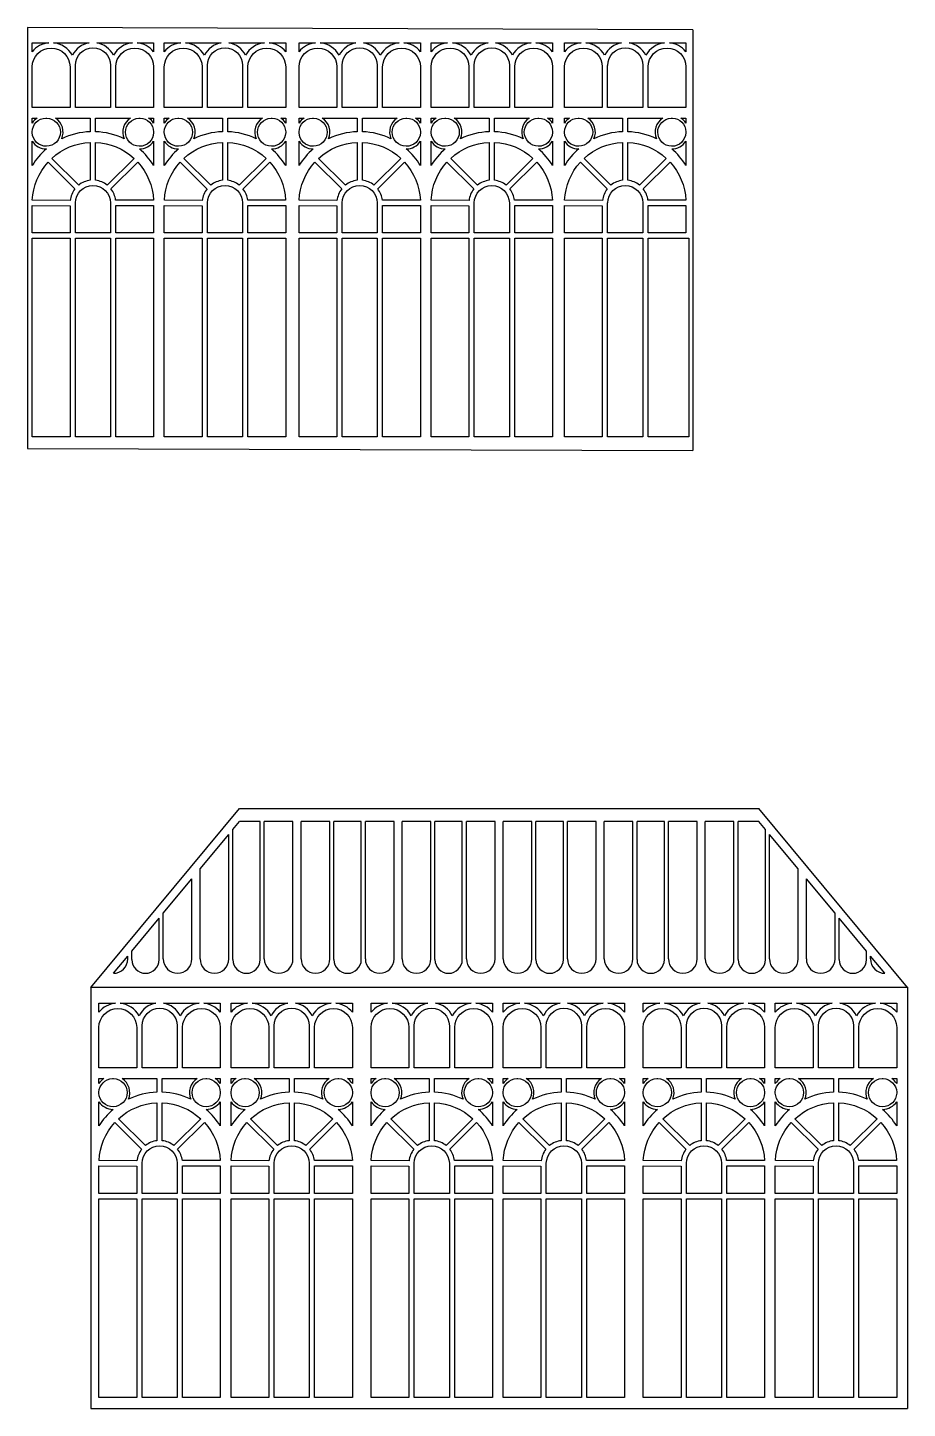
# Model space of a CAD drawing. Header units: centimetres. Extents: x 0 to 497, y 0 to 278.
# Drawn here: x 463.6 to 496.6, y 226.7 to 278.4 of the extents above; entities that cross this region are included whole.
import ezdxf

# ---------------------------------------------------------------- set-up
doc = ezdxf.new("R2010")
doc.units = ezdxf.units.CM
doc.header["$MEASUREMENT"] = 0
doc.layers.add('greenhouse v6_-04-t2', color=7, linetype='Continuous')

msp = doc.modelspace()

# ---------------------------------------------------------------- linework, layer by layer
at = {"layer": 'greenhouse v6_-04-t2'}
for p, q in [((463.597, 278.437), (463.597, 262.664)), ((488.524, 278.36), (463.597, 278.437)), ((488.524, 278.36), (488.524, 262.587)), ((463.77, 277.532), (463.77, 277.867)), ((463.77, 277.867), (464.39, 277.867)), ((464.566, 277.867), (465.903, 277.867)), ((466.187, 277.867), (467.523, 277.867)), ((467.699, 277.867), (468.32, 277.867)), ((468.32, 277.867), (468.32, 277.532)), ((468.72, 277.867), (469.34, 277.867)), ((468.72, 277.532), (468.72, 277.867)), ((469.516, 277.867), (470.853, 277.867)), ((471.137, 277.867), (472.473, 277.867)), ((472.649, 277.867), (473.27, 277.867)), ((473.27, 277.867), (473.27, 277.532)), ((473.77, 277.532), (473.77, 277.867)), ((473.77, 277.867), (474.39, 277.867)), ((474.566, 277.867), (475.903, 277.867)), ((476.187, 277.867), (477.523, 277.867)), ((477.699, 277.867), (478.32, 277.867)), ((478.32, 277.867), (478.32, 277.532)), ((478.72, 277.867), (479.34, 277.867)), ((478.72, 277.532), (478.72, 277.867)), ((479.516, 277.867), (480.853, 277.867)), ((481.137, 277.867), (482.473, 277.867)), ((482.649, 277.867), (483.27, 277.867)), ((483.27, 277.867), (483.27, 277.532)), ((483.72, 277.867), (484.34, 277.867)), ((483.72, 277.532), (483.72, 277.867)), ((484.516, 277.867), (485.853, 277.867)), ((486.137, 277.867), (487.473, 277.867)), ((487.649, 277.867), (488.27, 277.867)), ((488.27, 277.867), (488.27, 277.532)), ((463.77, 275.447), (463.77, 276.963)), ((465.186, 276.963), (465.186, 275.447)), ((465.386, 275.447), (465.386, 277.021)), ((466.703, 277.021), (466.703, 275.447)), ((466.903, 275.447), (466.903, 276.963)), ((468.32, 276.963), (468.32, 275.447)), ((468.72, 275.447), (468.72, 276.963)), ((470.136, 276.963), (470.136, 275.447)), ((470.336, 275.447), (470.336, 277.021)), ((471.653, 277.021), (471.653, 275.447)), ((471.853, 275.447), (471.853, 276.963)), ((473.27, 276.963), (473.27, 275.447)), ((473.77, 275.447), (473.77, 276.963)), ((475.186, 276.963), (475.186, 275.447)), ((475.386, 275.447), (475.386, 277.021)), ((476.703, 277.021), (476.703, 275.447)), ((476.903, 275.447), (476.903, 276.963)), ((478.32, 276.963), (478.32, 275.447)), ((478.72, 275.447), (478.72, 276.963)), ((480.136, 276.963), (480.136, 275.447)), ((480.336, 275.447), (480.336, 277.021)), ((481.653, 277.021), (481.653, 275.447)), ((481.853, 275.447), (481.853, 276.963)), ((483.27, 276.963), (483.27, 275.447)), ((483.72, 275.447), (483.72, 276.963)), ((485.136, 276.963), (485.136, 275.447)), ((485.336, 275.447), (485.336, 277.021)), ((486.653, 277.021), (486.653, 275.447)), ((486.853, 275.447), (486.853, 276.963)), ((488.27, 276.963), (488.27, 275.447)), ((465.186, 275.447), (463.77, 275.447)), ((466.703, 275.447), (465.386, 275.447)), ((468.32, 275.447), (466.903, 275.447)), ((470.136, 275.447), (468.72, 275.447)), ((471.653, 275.447), (470.336, 275.447)), ((473.27, 275.447), (471.853, 275.447)), ((475.186, 275.447), (473.77, 275.447)), ((476.703, 275.447), (475.386, 275.447)), ((478.32, 275.447), (476.903, 275.447)), ((480.136, 275.447), (478.72, 275.447)), ((481.653, 275.447), (480.336, 275.447)), ((483.27, 275.447), (481.853, 275.447)), ((485.136, 275.447), (483.72, 275.447)), ((486.653, 275.447), (485.336, 275.447)), ((488.27, 275.447), (486.853, 275.447)), ((463.77, 274.859), (463.77, 275.047)), ((463.77, 275.047), (463.957, 275.047)), ((464.278, 275.047), (464.318, 275.047)), ((464.639, 275.047), (465.945, 275.047)), ((465.945, 275.047), (465.945, 274.536)), ((466.145, 274.536), (466.145, 275.047)), ((466.145, 275.047), (467.451, 275.047)), ((467.772, 275.047), (467.811, 275.047)), ((468.132, 275.047), (468.32, 275.047)), ((468.32, 275.047), (468.32, 274.859)), ((468.72, 274.859), (468.72, 275.047)), ((468.72, 275.047), (468.907, 275.047)), ((469.228, 275.047), (469.268, 275.047)), ((469.589, 275.047), (470.895, 275.047)), ((470.895, 275.047), (470.895, 274.536)), ((471.095, 274.536), (471.095, 275.047)), ((471.095, 275.047), (472.401, 275.047)), ((472.722, 275.047), (472.761, 275.047)), ((473.082, 275.047), (473.27, 275.047)), ((473.27, 275.047), (473.27, 274.859)), ((473.77, 274.859), (473.77, 275.047)), ((473.77, 275.047), (473.957, 275.047)), ((474.278, 275.047), (474.318, 275.047)), ((474.639, 275.047), (475.945, 275.047)), ((475.945, 275.047), (475.945, 274.536)), ((476.145, 274.536), (476.145, 275.047)), ((476.145, 275.047), (477.451, 275.047)), ((477.772, 275.047), (477.811, 275.047)), ((478.132, 275.047), (478.32, 275.047)), ((478.32, 275.047), (478.32, 274.859)), ((478.72, 275.047), (478.907, 275.047)), ((478.72, 274.859), (478.72, 275.047)), ((479.228, 275.047), (479.268, 275.047)), ((479.589, 275.047), (480.895, 275.047)), ((480.895, 275.047), (480.895, 274.536)), ((481.095, 274.536), (481.095, 275.047)), ((481.095, 275.047), (482.401, 275.047)), ((482.722, 275.047), (482.761, 275.047)), ((483.082, 275.047), (483.27, 275.047)), ((483.27, 275.047), (483.27, 274.859)), ((483.72, 275.047), (483.907, 275.047)), ((483.72, 274.859), (483.72, 275.047)), ((484.228, 275.047), (484.268, 275.047)), ((484.589, 275.047), (485.895, 275.047)), ((485.895, 275.047), (485.895, 274.536)), ((486.095, 274.536), (486.095, 275.047)), ((486.095, 275.047), (487.401, 275.047)), ((487.722, 275.047), (487.761, 275.047)), ((488.082, 275.047), (488.27, 275.047)), ((488.27, 275.047), (488.27, 274.859)), ((463.77, 274.503), (463.77, 274.534)), ((468.32, 274.534), (468.32, 274.503)), ((468.72, 274.503), (468.72, 274.534)), ((473.27, 274.534), (473.27, 274.503)), ((473.77, 274.503), (473.77, 274.534)), ((478.32, 274.534), (478.32, 274.503)), ((478.72, 274.503), (478.72, 274.534)), ((483.27, 274.534), (483.27, 274.503)), ((483.72, 274.503), (483.72, 274.534)), ((488.27, 274.534), (488.27, 274.503)), ((463.77, 273.27), (463.77, 274.178)), ((465.945, 274.135), (465.945, 272.715)), ((466.145, 272.715), (466.145, 274.135)), ((468.32, 274.178), (468.32, 273.27)), ((468.72, 273.27), (468.72, 274.178)), ((470.895, 274.135), (470.895, 272.715)), ((471.095, 272.715), (471.095, 274.135)), ((473.27, 274.178), (473.27, 273.27)), ((473.77, 273.27), (473.77, 274.178)), ((475.945, 274.135), (475.945, 272.715)), ((476.145, 272.715), (476.145, 274.135)), ((478.32, 274.178), (478.32, 273.27)), ((478.72, 273.27), (478.72, 274.178)), ((480.895, 274.135), (480.895, 272.715)), ((481.095, 272.715), (481.095, 274.135)), ((483.27, 274.178), (483.27, 273.27)), ((483.72, 273.27), (483.72, 274.178)), ((485.895, 274.135), (485.895, 272.715)), ((486.095, 272.715), (486.095, 274.135)), ((488.27, 274.178), (488.27, 273.27)), ((464.363, 273.395), (465.37, 272.393)), ((465.511, 272.535), (464.504, 273.537)), ((467.585, 273.537), (466.578, 272.535)), ((466.72, 272.393), (467.726, 273.395)), ((469.313, 273.395), (470.32, 272.393)), ((470.461, 272.535), (469.454, 273.537)), ((472.535, 273.537), (471.528, 272.535)), ((471.67, 272.393), (472.676, 273.395)), ((474.363, 273.395), (475.37, 272.393)), ((475.511, 272.535), (474.504, 273.537)), ((477.585, 273.537), (476.578, 272.535)), ((476.72, 272.393), (477.726, 273.395)), ((479.313, 273.395), (480.32, 272.393)), ((480.461, 272.535), (479.454, 273.537)), ((482.535, 273.537), (481.528, 272.535)), ((481.67, 272.393), (482.676, 273.395)), ((484.313, 273.395), (485.32, 272.393)), ((485.461, 272.535), (484.454, 273.537)), ((487.535, 273.537), (486.528, 272.535)), ((486.67, 272.393), (487.676, 273.395)), ((463.77, 270.742), (463.77, 271.773)), ((463.77, 271.773), (465.186, 271.758)), ((465.192, 271.958), (463.772, 271.973)), ((465.186, 271.758), (465.186, 270.742)), ((465.386, 270.742), (465.386, 271.868)), ((466.703, 271.868), (466.703, 270.742)), ((468.317, 271.973), (466.896, 271.969)), ((466.903, 271.769), (468.32, 271.773)), ((466.903, 270.742), (466.903, 271.769)), ((468.32, 271.773), (468.32, 270.742)), ((468.72, 271.773), (470.136, 271.758)), ((468.72, 270.742), (468.72, 271.773)), ((470.142, 271.958), (468.722, 271.973)), ((470.136, 271.758), (470.136, 270.742)), ((470.336, 270.742), (470.336, 271.868)), ((471.653, 271.868), (471.653, 270.742)), ((473.267, 271.973), (471.846, 271.969)), ((471.853, 271.769), (473.27, 271.773)), ((471.853, 270.742), (471.853, 271.769)), ((473.27, 271.773), (473.27, 270.742)), ((473.77, 270.742), (473.77, 271.773)), ((473.77, 271.773), (475.186, 271.758)), ((475.192, 271.958), (473.772, 271.973)), ((475.186, 271.758), (475.186, 270.742)), ((475.386, 270.742), (475.386, 271.868)), ((476.703, 271.868), (476.703, 270.742)), ((478.317, 271.973), (476.896, 271.969)), ((476.903, 271.769), (478.32, 271.773)), ((476.903, 270.742), (476.903, 271.769)), ((478.32, 271.773), (478.32, 270.742)), ((478.72, 270.742), (478.72, 271.773)), ((478.72, 271.773), (480.136, 271.758)), ((480.142, 271.958), (478.722, 271.973)), ((480.136, 271.758), (480.136, 270.742)), ((480.336, 270.742), (480.336, 271.868)), ((481.653, 271.868), (481.653, 270.742)), ((483.267, 271.973), (481.846, 271.969)), ((481.853, 271.769), (483.27, 271.773)), ((481.853, 270.742), (481.853, 271.769)), ((483.27, 271.773), (483.27, 270.742)), ((483.72, 270.742), (483.72, 271.773)), ((483.72, 271.773), (485.136, 271.758)), ((485.142, 271.958), (483.722, 271.973)), ((485.136, 271.758), (485.136, 270.742)), ((485.336, 270.742), (485.336, 271.868)), ((486.653, 271.868), (486.653, 270.742)), ((488.267, 271.973), (486.846, 271.969)), ((486.853, 271.769), (488.27, 271.773)), ((486.853, 270.742), (486.853, 271.769)), ((488.27, 271.773), (488.27, 270.742)), ((465.186, 270.742), (463.77, 270.742)), ((466.703, 270.742), (465.386, 270.742)), ((468.32, 270.742), (466.903, 270.742)), ((470.136, 270.742), (468.72, 270.742)), ((471.653, 270.742), (470.336, 270.742)), ((473.27, 270.742), (471.853, 270.742)), ((475.186, 270.742), (473.77, 270.742)), ((476.703, 270.742), (475.386, 270.742)), ((478.32, 270.742), (476.903, 270.742)), ((480.136, 270.742), (478.72, 270.742)), ((481.653, 270.742), (480.336, 270.742)), ((483.27, 270.742), (481.853, 270.742)), ((485.136, 270.742), (483.72, 270.742)), ((486.653, 270.742), (485.336, 270.742)), ((488.27, 270.742), (486.853, 270.742)), ((463.77, 270.542), (465.186, 270.542)), ((463.77, 263.094), (463.77, 270.542)), ((465.186, 270.542), (465.186, 263.094)), ((465.386, 270.542), (466.703, 270.542)), ((465.386, 263.094), (465.386, 270.542)), ((466.703, 270.542), (466.703, 263.094)), ((466.903, 263.094), (466.903, 270.542)), ((466.903, 270.542), (468.32, 270.542)), ((468.32, 270.542), (468.32, 263.094)), ((468.72, 263.094), (468.72, 270.542)), ((468.72, 270.542), (470.136, 270.542)), ((470.136, 270.542), (470.136, 263.094)), ((470.336, 270.542), (471.653, 270.542)), ((470.336, 263.094), (470.336, 270.542)), ((471.653, 270.542), (471.653, 263.094)), ((471.853, 263.094), (471.853, 270.542)), ((471.853, 270.542), (473.27, 270.542)), ((473.27, 270.542), (473.27, 263.094)), ((473.77, 263.094), (473.77, 270.542)), ((473.77, 270.542), (475.186, 270.542)), ((475.186, 270.542), (475.186, 263.094)), ((475.386, 270.542), (476.703, 270.542)), ((475.386, 263.094), (475.386, 270.542)), ((476.703, 270.542), (476.703, 263.094)), ((476.903, 263.094), (476.903, 270.542)), ((476.903, 270.542), (478.32, 270.542)), ((478.32, 270.542), (478.32, 263.094)), ((478.72, 263.094), (478.72, 270.542)), ((478.72, 270.542), (480.136, 270.542)), ((480.136, 270.542), (480.136, 263.094)), ((480.336, 270.542), (481.653, 270.542)), ((480.336, 263.094), (480.336, 270.542)), ((481.653, 270.542), (481.653, 263.094)), ((481.853, 270.542), (483.27, 270.542)), ((481.853, 263.094), (481.853, 270.542)), ((483.27, 270.542), (483.27, 263.094)), ((483.72, 270.542), (485.136, 270.542)), ((483.72, 263.094), (483.72, 270.542)), ((485.136, 270.542), (485.136, 263.094)), ((485.336, 270.542), (486.653, 270.542)), ((485.336, 263.094), (485.336, 270.542)), ((486.653, 270.542), (486.653, 263.094)), ((486.853, 270.542), (488.377, 270.542)), ((486.853, 263.094), (486.853, 270.542)), ((488.377, 270.542), (488.377, 263.094)), ((465.186, 263.094), (463.77, 263.094)), ((466.703, 263.094), (465.386, 263.094)), ((468.32, 263.094), (466.903, 263.094)), ((470.136, 263.094), (468.72, 263.094)), ((471.653, 263.094), (470.336, 263.094)), ((473.27, 263.094), (471.853, 263.094)), ((475.186, 263.094), (473.77, 263.094)), ((476.703, 263.094), (475.386, 263.094)), ((478.32, 263.094), (476.903, 263.094)), ((480.136, 263.094), (478.72, 263.094)), ((481.653, 263.094), (480.336, 263.094)), ((483.27, 263.094), (481.853, 263.094)), ((485.136, 263.094), (483.72, 263.094)), ((486.653, 263.094), (485.336, 263.094)), ((488.377, 263.094), (486.853, 263.094)), ((463.597, 262.664), (488.524, 262.587)), ((465.97, 242.455), (471.541, 249.164)), ((471.541, 249.164), (490.998, 249.164)), ((496.57, 242.455), (490.998, 249.164)), ((471.29, 248.382), (471.537, 248.68)), ((472.316, 248.68), (471.537, 248.68)), ((472.316, 243.503), (472.316, 248.68)), ((472.469, 243.528), (472.469, 248.68)), ((473.543, 248.68), (472.469, 248.68)), ((473.543, 243.528), (473.543, 248.68)), ((474.924, 248.68), (473.849, 248.68)), ((473.849, 243.528), (473.849, 248.68)), ((474.924, 243.528), (474.924, 248.68)), ((476.102, 248.68), (475.077, 248.68)), ((475.077, 243.503), (475.077, 248.68)), ((476.102, 243.503), (476.102, 248.68)), ((476.255, 243.528), (476.255, 248.68)), ((477.33, 248.68), (476.255, 248.68)), ((477.33, 243.528), (477.33, 248.68)), ((477.636, 243.528), (477.636, 248.68)), ((478.711, 248.68), (477.636, 248.68)), ((478.711, 243.528), (478.711, 248.68)), ((478.864, 243.503), (478.864, 248.68)), ((479.889, 248.68), (478.864, 248.68)), ((479.889, 243.503), (479.889, 248.68)), ((480.042, 243.528), (480.042, 248.68)), ((481.117, 248.68), (480.042, 248.68)), ((481.117, 243.528), (481.117, 248.68)), ((481.423, 243.528), (481.423, 248.68)), ((482.497, 248.68), (481.423, 248.68)), ((482.497, 243.528), (482.497, 248.68)), ((483.676, 248.68), (482.65, 248.68)), ((482.65, 243.503), (482.65, 248.68)), ((483.676, 243.503), (483.676, 248.68)), ((484.903, 248.68), (483.829, 248.68)), ((483.829, 243.528), (483.829, 248.68)), ((484.903, 243.528), (484.903, 248.68)), ((486.284, 248.68), (485.209, 248.68)), ((485.209, 243.528), (485.209, 248.68)), ((486.284, 243.528), (486.284, 248.68)), ((486.437, 243.503), (486.437, 248.68)), ((487.463, 248.68), (486.437, 248.68)), ((487.463, 243.503), (487.463, 248.68)), ((488.69, 248.68), (487.616, 248.68)), ((487.616, 243.528), (487.616, 248.68)), ((488.69, 243.528), (488.69, 248.68)), ((488.996, 243.528), (488.996, 248.68)), ((490.071, 248.68), (488.996, 248.68)), ((490.071, 243.528), (490.071, 248.68)), ((490.224, 243.503), (490.224, 248.68)), ((491.002, 248.68), (490.224, 248.68)), ((491.249, 248.382), (491.002, 248.68)), ((470.063, 246.904), (471.137, 248.198)), ((471.137, 243.528), (471.137, 248.198)), ((471.29, 243.503), (471.29, 248.382)), ((491.249, 243.503), (491.249, 248.382)), ((491.402, 243.528), (491.402, 248.198)), ((492.477, 246.904), (491.402, 248.198)), ((470.063, 243.528), (470.063, 246.904)), ((492.477, 243.528), (492.477, 246.904)), ((468.682, 245.241), (469.757, 246.536)), ((469.757, 243.528), (469.757, 246.536)), ((492.783, 243.528), (492.783, 246.536)), ((493.858, 245.241), (492.783, 246.536)), ((467.503, 243.823), (468.529, 245.057)), ((468.529, 243.503), (468.529, 245.057)), ((468.682, 243.528), (468.682, 245.241)), ((493.858, 243.528), (493.858, 245.241)), ((495.036, 243.823), (494.011, 245.057)), ((494.011, 243.503), (494.011, 245.057)), ((467.503, 243.503), (467.503, 243.823)), ((495.036, 243.503), (495.036, 243.823)), ((466.812, 242.99), (467.35, 243.638)), ((467.35, 243.528), (467.35, 243.638)), ((495.189, 243.528), (495.189, 243.638)), ((495.727, 242.99), (495.189, 243.638)), ((476.17, 242.455), (465.97, 242.455)), ((465.97, 242.455), (465.97, 226.682)), ((486.37, 242.455), (476.17, 242.455)), ((496.57, 242.455), (486.37, 242.455)), ((496.57, 242.455), (496.57, 226.682)), ((466.27, 241.867), (466.89, 241.867)), ((466.27, 241.532), (466.27, 241.867)), ((467.066, 241.867), (468.403, 241.867)), ((468.687, 241.867), (470.023, 241.867)), ((470.199, 241.867), (470.82, 241.867)), ((470.82, 241.867), (470.82, 241.532)), ((471.22, 241.867), (471.84, 241.867)), ((471.22, 241.532), (471.22, 241.867)), ((472.016, 241.867), (473.353, 241.867)), ((473.637, 241.867), (474.973, 241.867)), ((475.149, 241.867), (475.77, 241.867)), ((475.77, 241.867), (475.77, 241.532)), ((476.47, 241.532), (476.47, 241.867)), ((476.47, 241.867), (477.09, 241.867)), ((477.266, 241.867), (478.603, 241.867)), ((478.887, 241.867), (480.223, 241.867)), ((480.399, 241.867), (481.02, 241.867)), ((481.02, 241.867), (481.02, 241.532)), ((481.42, 241.867), (482.04, 241.867)), ((481.42, 241.532), (481.42, 241.867)), ((482.216, 241.867), (483.553, 241.867)), ((483.837, 241.867), (485.173, 241.867)), ((485.349, 241.867), (485.97, 241.867)), ((485.97, 241.867), (485.97, 241.532)), ((486.67, 241.867), (487.29, 241.867)), ((486.67, 241.532), (486.67, 241.867)), ((487.466, 241.867), (488.803, 241.867)), ((489.087, 241.867), (490.423, 241.867)), ((490.599, 241.867), (491.22, 241.867)), ((491.22, 241.867), (491.22, 241.532)), ((491.62, 241.532), (491.62, 241.867)), ((491.62, 241.867), (492.24, 241.867)), ((492.416, 241.867), (493.753, 241.867)), ((494.037, 241.867), (495.373, 241.867)), ((495.549, 241.867), (496.17, 241.867)), ((496.17, 241.867), (496.17, 241.532)), ((466.27, 239.447), (466.27, 240.963)), ((467.686, 240.963), (467.686, 239.447)), ((467.886, 239.447), (467.886, 241.021)), ((469.203, 241.021), (469.203, 239.447)), ((469.403, 239.447), (469.403, 240.963)), ((470.82, 240.963), (470.82, 239.447)), ((471.22, 239.447), (471.22, 240.963)), ((472.636, 240.963), (472.636, 239.447)), ((472.836, 239.447), (472.836, 241.021)), ((474.153, 241.021), (474.153, 239.447)), ((474.353, 239.447), (474.353, 240.963)), ((475.77, 240.963), (475.77, 239.447)), ((476.47, 239.447), (476.47, 240.963)), ((477.886, 240.963), (477.886, 239.447)), ((478.086, 239.447), (478.086, 241.021)), ((479.403, 241.021), (479.403, 239.447)), ((479.603, 239.447), (479.603, 240.963)), ((481.02, 240.963), (481.02, 239.447)), ((481.42, 239.447), (481.42, 240.963)), ((482.836, 240.963), (482.836, 239.447)), ((483.036, 239.447), (483.036, 241.021)), ((484.353, 241.021), (484.353, 239.447)), ((484.553, 239.447), (484.553, 240.963)), ((485.97, 240.963), (485.97, 239.447)), ((486.67, 239.447), (486.67, 240.963)), ((488.086, 240.963), (488.086, 239.447)), ((488.286, 239.447), (488.286, 241.021)), ((489.603, 241.021), (489.603, 239.447)), ((489.803, 239.447), (489.803, 240.963)), ((491.22, 240.963), (491.22, 239.447)), ((491.62, 239.447), (491.62, 240.963)), ((493.036, 240.963), (493.036, 239.447)), ((493.236, 239.447), (493.236, 241.021)), ((494.553, 241.021), (494.553, 239.447)), ((494.753, 239.447), (494.753, 240.963)), ((496.17, 240.963), (496.17, 239.447)), ((467.686, 239.447), (466.27, 239.447)), ((469.203, 239.447), (467.886, 239.447)), ((470.82, 239.447), (469.403, 239.447)), ((472.636, 239.447), (471.22, 239.447)), ((474.153, 239.447), (472.836, 239.447)), ((475.77, 239.447), (474.353, 239.447)), ((477.886, 239.447), (476.47, 239.447)), ((479.403, 239.447), (478.086, 239.447)), ((481.02, 239.447), (479.603, 239.447)), ((482.836, 239.447), (481.42, 239.447)), ((484.353, 239.447), (483.036, 239.447)), ((485.97, 239.447), (484.553, 239.447)), ((488.086, 239.447), (486.67, 239.447)), ((489.603, 239.447), (488.286, 239.447)), ((491.22, 239.447), (489.803, 239.447)), ((493.036, 239.447), (491.62, 239.447)), ((494.553, 239.447), (493.236, 239.447)), ((496.17, 239.447), (494.753, 239.447)), ((466.27, 238.859), (466.27, 239.047)), ((466.27, 239.047), (466.457, 239.047)), ((466.778, 239.047), (466.818, 239.047)), ((467.139, 239.047), (468.445, 239.047)), ((468.445, 239.047), (468.445, 238.536)), ((468.645, 238.536), (468.645, 239.047)), ((468.645, 239.047), (469.951, 239.047)), ((470.272, 239.047), (470.311, 239.047)), ((470.632, 239.047), (470.82, 239.047)), ((470.82, 239.047), (470.82, 238.859)), ((471.22, 238.859), (471.22, 239.047)), ((471.22, 239.047), (471.407, 239.047)), ((471.728, 239.047), (471.768, 239.047)), ((472.089, 239.047), (473.395, 239.047)), ((473.395, 239.047), (473.395, 238.536)), ((473.595, 238.536), (473.595, 239.047)), ((473.595, 239.047), (474.901, 239.047)), ((475.222, 239.047), (475.261, 239.047)), ((475.582, 239.047), (475.77, 239.047)), ((475.77, 239.047), (475.77, 238.859)), ((476.47, 238.859), (476.47, 239.047)), ((476.47, 239.047), (476.657, 239.047)), ((476.978, 239.047), (477.018, 239.047)), ((477.339, 239.047), (478.645, 239.047)), ((478.645, 239.047), (478.645, 238.536)), ((478.845, 239.047), (480.151, 239.047)), ((478.845, 238.536), (478.845, 239.047)), ((480.472, 239.047), (480.511, 239.047)), ((480.832, 239.047), (481.02, 239.047)), ((481.02, 239.047), (481.02, 238.859)), ((481.42, 238.859), (481.42, 239.047)), ((481.42, 239.047), (481.607, 239.047)), ((481.928, 239.047), (481.968, 239.047)), ((482.289, 239.047), (483.595, 239.047)), ((483.595, 239.047), (483.595, 238.536)), ((483.795, 239.047), (485.101, 239.047)), ((483.795, 238.536), (483.795, 239.047)), ((485.422, 239.047), (485.461, 239.047)), ((485.782, 239.047), (485.97, 239.047)), ((485.97, 239.047), (485.97, 238.859)), ((486.67, 238.859), (486.67, 239.047)), ((486.67, 239.047), (486.857, 239.047)), ((487.178, 239.047), (487.218, 239.047)), ((487.539, 239.047), (488.845, 239.047)), ((488.845, 239.047), (488.845, 238.536)), ((489.045, 239.047), (490.351, 239.047)), ((489.045, 238.536), (489.045, 239.047)), ((490.672, 239.047), (490.711, 239.047)), ((491.032, 239.047), (491.22, 239.047)), ((491.22, 239.047), (491.22, 238.859)), ((491.62, 239.047), (491.807, 239.047)), ((491.62, 238.859), (491.62, 239.047)), ((492.128, 239.047), (492.168, 239.047)), ((492.489, 239.047), (493.795, 239.047)), ((493.795, 239.047), (493.795, 238.536)), ((493.995, 239.047), (495.301, 239.047)), ((493.995, 238.536), (493.995, 239.047)), ((495.622, 239.047), (495.661, 239.047)), ((495.982, 239.047), (496.17, 239.047)), ((496.17, 239.047), (496.17, 238.859)), ((466.27, 238.503), (466.27, 238.534)), ((466.27, 237.27), (466.27, 238.178)), ((468.445, 238.135), (468.445, 236.715)), ((468.645, 236.715), (468.645, 238.135)), ((470.82, 238.534), (470.82, 238.503)), ((470.82, 238.178), (470.82, 237.27)), ((471.22, 238.503), (471.22, 238.534)), ((471.22, 237.27), (471.22, 238.178)), ((473.395, 238.135), (473.395, 236.715)), ((473.595, 236.715), (473.595, 238.135)), ((475.77, 238.534), (475.77, 238.503)), ((475.77, 238.178), (475.77, 237.27)), ((476.47, 238.503), (476.47, 238.534)), ((476.47, 237.27), (476.47, 238.178)), ((478.645, 238.135), (478.645, 236.715)), ((478.845, 236.715), (478.845, 238.135)), ((481.02, 238.534), (481.02, 238.503)), ((481.02, 238.178), (481.02, 237.27)), ((481.42, 238.503), (481.42, 238.534)), ((481.42, 237.27), (481.42, 238.178)), ((483.595, 238.135), (483.595, 236.715)), ((483.795, 236.715), (483.795, 238.135)), ((485.97, 238.534), (485.97, 238.503)), ((485.97, 238.178), (485.97, 237.27)), ((486.67, 238.503), (486.67, 238.534)), ((486.67, 237.27), (486.67, 238.178)), ((488.845, 238.135), (488.845, 236.715)), ((489.045, 236.715), (489.045, 238.135)), ((491.22, 238.534), (491.22, 238.503)), ((491.22, 238.178), (491.22, 237.27)), ((491.62, 238.503), (491.62, 238.534)), ((491.62, 237.27), (491.62, 238.178)), ((493.795, 238.135), (493.795, 236.715)), ((493.995, 236.715), (493.995, 238.135)), ((496.17, 238.534), (496.17, 238.503)), ((496.17, 238.178), (496.17, 237.27)), ((466.863, 237.395), (467.87, 236.393)), ((468.011, 236.535), (467.004, 237.537)), ((470.085, 237.537), (469.078, 236.535)), ((469.22, 236.393), (470.226, 237.395)), ((471.813, 237.395), (472.82, 236.393)), ((472.961, 236.535), (471.954, 237.537)), ((475.035, 237.537), (474.028, 236.535)), ((474.17, 236.393), (475.176, 237.395)), ((477.063, 237.395), (478.07, 236.393)), ((478.211, 236.535), (477.204, 237.537)), ((480.285, 237.537), (479.278, 236.535)), ((479.42, 236.393), (480.426, 237.395)), ((482.013, 237.395), (483.02, 236.393)), ((483.161, 236.535), (482.154, 237.537)), ((485.235, 237.537), (484.228, 236.535)), ((484.37, 236.393), (485.376, 237.395)), ((487.263, 237.395), (488.27, 236.393)), ((488.411, 236.535), (487.404, 237.537)), ((490.485, 237.537), (489.478, 236.535)), ((489.62, 236.393), (490.626, 237.395)), ((492.213, 237.395), (493.22, 236.393)), ((493.361, 236.535), (492.354, 237.537)), ((495.435, 237.537), (494.428, 236.535)), ((494.57, 236.393), (495.576, 237.395)), ((466.27, 234.742), (466.27, 235.773)), ((466.27, 235.773), (467.686, 235.758)), ((467.692, 235.958), (466.272, 235.973)), ((467.686, 235.758), (467.686, 234.742)), ((467.886, 234.742), (467.886, 235.868)), ((469.203, 235.868), (469.203, 234.742)), ((470.817, 235.973), (469.396, 235.969)), ((469.403, 235.769), (470.82, 235.773)), ((469.403, 234.742), (469.403, 235.769)), ((470.82, 235.773), (470.82, 234.742)), ((471.22, 235.773), (472.636, 235.758)), ((471.22, 234.742), (471.22, 235.773)), ((472.642, 235.958), (471.222, 235.973)), ((472.636, 235.758), (472.636, 234.742)), ((472.836, 234.742), (472.836, 235.868)), ((474.153, 235.868), (474.153, 234.742)), ((475.767, 235.973), (474.346, 235.969)), ((474.353, 235.769), (475.77, 235.773)), ((474.353, 234.742), (474.353, 235.769)), ((475.77, 235.773), (475.77, 234.742)), ((476.47, 235.773), (477.886, 235.758)), ((476.47, 234.742), (476.47, 235.773)), ((477.892, 235.958), (476.472, 235.973)), ((477.886, 235.758), (477.886, 234.742)), ((478.086, 234.742), (478.086, 235.868)), ((479.403, 235.868), (479.403, 234.742)), ((481.017, 235.973), (479.596, 235.969)), ((479.603, 235.769), (481.02, 235.773)), ((479.603, 234.742), (479.603, 235.769)), ((481.02, 235.773), (481.02, 234.742)), ((481.42, 234.742), (481.42, 235.773)), ((481.42, 235.773), (482.836, 235.758)), ((482.842, 235.958), (481.422, 235.973)), ((482.836, 235.758), (482.836, 234.742)), ((483.036, 234.742), (483.036, 235.868)), ((484.353, 235.868), (484.353, 234.742)), ((485.967, 235.973), (484.546, 235.969)), ((484.553, 235.769), (485.97, 235.773)), ((484.553, 234.742), (484.553, 235.769)), ((485.97, 235.773), (485.97, 234.742)), ((486.67, 235.773), (488.086, 235.758)), ((486.67, 234.742), (486.67, 235.773)), ((488.092, 235.958), (486.672, 235.973)), ((488.086, 235.758), (488.086, 234.742)), ((488.286, 234.742), (488.286, 235.868)), ((489.603, 235.868), (489.603, 234.742)), ((491.217, 235.973), (489.796, 235.969)), ((489.803, 235.769), (491.22, 235.773)), ((489.803, 234.742), (489.803, 235.769)), ((491.22, 235.773), (491.22, 234.742)), ((491.62, 234.742), (491.62, 235.773)), ((491.62, 235.773), (493.036, 235.758)), ((493.042, 235.958), (491.622, 235.973)), ((493.036, 235.758), (493.036, 234.742)), ((493.236, 234.742), (493.236, 235.868)), ((494.553, 235.868), (494.553, 234.742)), ((496.167, 235.973), (494.746, 235.969)), ((494.753, 235.769), (496.17, 235.773)), ((494.753, 234.742), (494.753, 235.769)), ((496.17, 235.773), (496.17, 234.742)), ((467.686, 234.742), (466.27, 234.742)), ((466.27, 234.542), (467.686, 234.542)), ((466.27, 227.094), (466.27, 234.542)), ((467.686, 234.542), (467.686, 227.094)), ((469.203, 234.742), (467.886, 234.742)), ((467.886, 234.542), (469.203, 234.542)), ((467.886, 227.094), (467.886, 234.542)), ((469.203, 234.542), (469.203, 227.094)), ((470.82, 234.742), (469.403, 234.742)), ((469.403, 234.542), (470.82, 234.542)), ((469.403, 227.094), (469.403, 234.542)), ((470.82, 234.542), (470.82, 227.094)), ((472.636, 234.742), (471.22, 234.742)), ((471.22, 234.542), (472.636, 234.542)), ((471.22, 227.094), (471.22, 234.542)), ((472.636, 234.542), (472.636, 227.094)), ((474.153, 234.742), (472.836, 234.742)), ((472.836, 234.542), (474.153, 234.542)), ((472.836, 227.094), (472.836, 234.542)), ((474.153, 234.542), (474.153, 227.094)), ((475.77, 234.742), (474.353, 234.742)), ((474.353, 234.542), (475.77, 234.542)), ((474.353, 227.094), (474.353, 234.542)), ((475.77, 234.542), (475.77, 227.094)), ((477.886, 234.742), (476.47, 234.742)), ((476.47, 234.542), (477.886, 234.542)), ((476.47, 227.094), (476.47, 234.542)), ((477.886, 234.542), (477.886, 227.094)), ((479.403, 234.742), (478.086, 234.742)), ((478.086, 227.094), (478.086, 234.542)), ((478.086, 234.542), (479.403, 234.542)), ((479.403, 234.542), (479.403, 227.094)), ((481.02, 234.742), (479.603, 234.742)), ((479.603, 227.094), (479.603, 234.542)), ((479.603, 234.542), (481.02, 234.542)), ((481.02, 234.542), (481.02, 227.094)), ((482.836, 234.742), (481.42, 234.742)), ((481.42, 227.094), (481.42, 234.542)), ((481.42, 234.542), (482.836, 234.542)), ((482.836, 234.542), (482.836, 227.094)), ((484.353, 234.742), (483.036, 234.742)), ((483.036, 227.094), (483.036, 234.542)), ((483.036, 234.542), (484.353, 234.542)), ((484.353, 234.542), (484.353, 227.094)), ((485.97, 234.742), (484.553, 234.742)), ((484.553, 227.094), (484.553, 234.542)), ((484.553, 234.542), (485.97, 234.542)), ((485.97, 234.542), (485.97, 227.094)), ((488.086, 234.742), (486.67, 234.742)), ((486.67, 227.094), (486.67, 234.542)), ((486.67, 234.542), (488.086, 234.542)), ((488.086, 234.542), (488.086, 227.094)), ((489.603, 234.742), (488.286, 234.742)), ((488.286, 234.542), (489.603, 234.542)), ((488.286, 227.094), (488.286, 234.542)), ((489.603, 234.542), (489.603, 227.094)), ((491.22, 234.742), (489.803, 234.742)), ((489.803, 234.542), (491.22, 234.542)), ((489.803, 227.094), (489.803, 234.542)), ((491.22, 234.542), (491.22, 227.094)), ((493.036, 234.742), (491.62, 234.742)), ((491.62, 227.094), (491.62, 234.542)), ((491.62, 234.542), (493.036, 234.542)), ((493.036, 234.542), (493.036, 227.094)), ((494.553, 234.742), (493.236, 234.742)), ((493.236, 227.094), (493.236, 234.542)), ((493.236, 234.542), (494.553, 234.542)), ((494.553, 234.542), (494.553, 227.094)), ((496.17, 234.742), (494.753, 234.742)), ((494.753, 227.094), (494.753, 234.542)), ((494.753, 234.542), (496.17, 234.542)), ((496.17, 234.542), (496.17, 227.094)), ((467.686, 227.094), (466.27, 227.094)), ((469.203, 227.094), (467.886, 227.094)), ((470.82, 227.094), (469.403, 227.094)), ((472.636, 227.094), (471.22, 227.094)), ((474.153, 227.094), (472.836, 227.094)), ((475.77, 227.094), (474.353, 227.094)), ((477.886, 227.094), (476.47, 227.094)), ((479.403, 227.094), (478.086, 227.094)), ((481.02, 227.094), (479.603, 227.094)), ((482.836, 227.094), (481.42, 227.094)), ((484.353, 227.094), (483.036, 227.094)), ((485.97, 227.094), (484.553, 227.094)), ((488.086, 227.094), (486.67, 227.094)), ((489.603, 227.094), (488.286, 227.094)), ((491.22, 227.094), (489.803, 227.094)), ((493.036, 227.094), (491.62, 227.094)), ((494.553, 227.094), (493.236, 227.094)), ((496.17, 227.094), (494.753, 227.094)), ((465.97, 226.682), (476.3, 226.682)), ((476.3, 226.682), (486.5, 226.682)), ((486.5, 226.682), (496.57, 226.682))]:
    msp.add_line(p, q, dxfattribs=at)
for centre, radius, start, end in [((464.478, 276.963), 0.908, 95.5661, 141.2438), ((464.478, 276.963), 0.908, 28.7255, 84.4339), ((466.045, 277.021), 0.858, 99.5216, 153.7959), ((466.045, 277.021), 0.858, 26.2041, 80.4784), ((467.611, 276.963), 0.908, 95.5661, 151.2745), ((467.611, 276.963), 0.908, 38.7562, 84.4339), ((469.428, 276.963), 0.908, 95.5661, 141.2438), ((469.428, 276.963), 0.908, 28.7255, 84.4339), ((470.995, 277.021), 0.858, 99.5216, 153.7959), ((470.995, 277.021), 0.858, 26.2041, 80.4784), ((472.561, 276.963), 0.908, 95.5661, 151.2745), ((472.561, 276.963), 0.908, 38.7562, 84.4339), ((474.478, 276.963), 0.908, 95.5661, 141.2438), ((474.478, 276.963), 0.908, 28.7255, 84.4339), ((476.045, 277.021), 0.858, 99.5216, 153.7959), ((476.045, 277.021), 0.858, 26.2041, 80.4784), ((477.611, 276.963), 0.908, 95.5661, 151.2745), ((477.611, 276.963), 0.908, 38.7562, 84.4339), ((479.428, 276.963), 0.908, 95.5661, 141.2438), ((479.428, 276.963), 0.908, 28.7255, 84.4339), ((480.995, 277.021), 0.858, 99.5216, 153.7959), ((480.995, 277.021), 0.858, 26.2041, 80.4784), ((482.561, 276.963), 0.908, 95.5661, 151.2745), ((482.561, 276.963), 0.908, 38.7562, 84.4339), ((484.428, 276.963), 0.908, 95.5661, 141.2438), ((484.428, 276.963), 0.908, 28.7255, 84.4339), ((485.995, 277.021), 0.858, 99.5216, 153.7959), ((485.995, 277.021), 0.858, 26.2041, 80.4784), ((487.561, 276.963), 0.908, 95.5661, 151.2745), ((487.561, 276.963), 0.908, 38.7562, 84.4339), ((464.298, 274.518), 0.628, 122.8297, 147.1967), ((464.298, 274.518), 0.628, 336.4965, 57.1703), ((467.791, 274.518), 0.628, 122.8297, 203.5035), ((467.791, 274.518), 0.628, 32.8033, 57.1703), ((469.248, 274.518), 0.628, 122.8297, 147.1967), ((469.248, 274.518), 0.628, 336.4965, 57.1703), ((472.741, 274.518), 0.628, 122.8297, 203.5035), ((472.741, 274.518), 0.628, 32.8033, 57.1703), ((474.298, 274.518), 0.628, 122.8297, 147.1967), ((474.298, 274.518), 0.628, 336.4965, 57.1703), ((477.791, 274.518), 0.628, 122.8297, 203.5035), ((477.791, 274.518), 0.628, 32.8033, 57.1703), ((479.248, 274.518), 0.628, 122.8297, 147.1967), ((479.248, 274.518), 0.628, 336.4965, 57.1703), ((482.741, 274.518), 0.628, 122.8297, 203.5035), ((482.741, 274.518), 0.628, 32.8033, 57.1703), ((484.248, 274.518), 0.628, 122.8297, 147.1967), ((484.248, 274.518), 0.628, 336.4965, 57.1703), ((487.741, 274.518), 0.628, 122.8297, 203.5035), ((487.741, 274.518), 0.628, 32.8033, 57.1703), ((466.045, 271.862), 2.675, 92.1424, 115.947), ((466.045, 271.862), 2.675, 64.053, 87.8576), ((470.995, 271.862), 2.675, 92.1424, 115.947), ((470.995, 271.862), 2.675, 64.053, 87.8576), ((476.045, 271.862), 2.675, 92.1424, 115.947), ((476.045, 271.862), 2.675, 64.053, 87.8576), ((480.995, 271.862), 2.675, 92.1424, 115.947), ((480.995, 271.862), 2.675, 64.053, 87.8576), ((485.995, 271.862), 2.675, 92.1424, 115.947), ((485.995, 271.862), 2.675, 64.053, 87.8576), ((464.298, 274.518), 0.628, 212.8033, 270.166), ((466.045, 271.862), 2.675, 130.7156, 148.2616), ((467.791, 274.518), 0.628, 269.834, 327.1967), ((466.045, 271.862), 2.675, 31.7384, 49.2844), ((469.248, 274.518), 0.628, 212.8033, 270.166), ((470.995, 271.862), 2.675, 130.7156, 148.2616), ((472.741, 274.518), 0.628, 269.834, 327.1967), ((470.995, 271.862), 2.675, 31.7384, 49.2844), ((474.298, 274.518), 0.628, 212.8033, 270.166), ((476.045, 271.862), 2.675, 130.7156, 148.2616), ((477.791, 274.518), 0.628, 269.834, 327.1967), ((476.045, 271.862), 2.675, 31.7384, 49.2844), ((479.248, 274.518), 0.628, 212.8033, 270.166), ((480.995, 271.862), 2.675, 130.7156, 148.2616), ((482.741, 274.518), 0.628, 269.834, 327.1967), ((480.995, 271.862), 2.675, 31.7384, 49.2844), ((484.248, 274.518), 0.628, 212.8033, 270.166), ((485.995, 271.862), 2.675, 130.7156, 148.2616), ((487.741, 274.518), 0.628, 269.834, 327.1967), ((485.995, 271.862), 2.675, 31.7384, 49.2844), ((466.045, 271.862), 0.858, 141.8294, 173.5934), ((466.045, 271.862), 0.858, 96.6902, 128.4489), ((466.045, 271.862), 0.858, 51.5511, 83.3098), ((466.045, 271.862), 0.858, 7.1177, 38.1706), ((470.995, 271.862), 0.858, 141.8294, 173.5934), ((470.995, 271.862), 0.858, 96.6902, 128.4489), ((470.995, 271.862), 0.858, 51.5511, 83.3098), ((470.995, 271.862), 0.858, 7.1177, 38.1706), ((476.045, 271.862), 0.858, 141.8294, 173.5934), ((476.045, 271.862), 0.858, 96.6902, 128.4489), ((476.045, 271.862), 0.858, 51.5511, 83.3098), ((476.045, 271.862), 0.858, 7.1177, 38.1706), ((480.995, 271.862), 0.858, 141.8294, 173.5934), ((480.995, 271.862), 0.858, 96.6902, 128.4489), ((480.995, 271.862), 0.858, 51.5511, 83.3098), ((480.995, 271.862), 0.858, 7.1177, 38.1706), ((485.995, 271.862), 0.858, 141.8294, 173.5934), ((485.995, 271.862), 0.858, 96.6902, 128.4489), ((485.995, 271.862), 0.858, 51.5511, 83.3098), ((485.995, 271.862), 0.858, 7.1177, 38.1706), ((466.813, 243.528), 0.537, 269.9043, 0), ((468.016, 243.503), 0.513, 180, 0), ((469.219, 243.528), 0.537, 180, 0), ((470.6, 243.528), 0.537, 180, 0), ((471.803, 243.503), 0.513, 180, 0), ((473.006, 243.528), 0.537, 180, 0), ((474.387, 243.528), 0.537, 180, 0), ((475.59, 243.503), 0.513, 180, 0), ((476.793, 243.528), 0.537, 180, 0), ((478.173, 243.528), 0.537, 180, 0), ((479.376, 243.503), 0.513, 180, 0), ((480.579, 243.528), 0.537, 180, 0), ((481.96, 243.528), 0.537, 180, 0), ((483.163, 243.503), 0.513, 180, 0), ((484.366, 243.528), 0.537, 180, 0), ((485.747, 243.528), 0.537, 180, 0), ((486.95, 243.503), 0.513, 180, 0), ((488.153, 243.528), 0.537, 180, 0), ((489.534, 243.528), 0.537, 180, 0), ((490.737, 243.503), 0.513, 180, 0), ((491.94, 243.528), 0.537, 180, 0), ((493.32, 243.528), 0.537, 180, 0), ((494.523, 243.503), 0.513, 180, 0), ((495.726, 243.528), 0.537, 180, 270.0957), ((466.978, 240.963), 0.908, 95.5661, 141.2438), ((466.978, 240.963), 0.908, 28.7255, 84.4339), ((468.545, 241.021), 0.858, 99.5216, 153.7959), ((468.545, 241.021), 0.858, 26.2041, 80.4784), ((470.111, 240.963), 0.908, 95.5661, 151.2745), ((470.111, 240.963), 0.908, 38.7562, 84.4339), ((471.928, 240.963), 0.908, 95.5661, 141.2438), ((471.928, 240.963), 0.908, 28.7255, 84.4339), ((473.495, 241.021), 0.858, 99.5216, 153.7959), ((473.495, 241.021), 0.858, 26.2041, 80.4784), ((475.061, 240.963), 0.908, 95.5661, 151.2745), ((475.061, 240.963), 0.908, 38.7562, 84.4339), ((477.178, 240.963), 0.908, 95.5661, 141.2438), ((477.178, 240.963), 0.908, 28.7255, 84.4339), ((478.745, 241.021), 0.858, 99.5216, 153.7959), ((478.745, 241.021), 0.858, 26.2041, 80.4784), ((480.311, 240.963), 0.908, 95.5661, 151.2745), ((480.311, 240.963), 0.908, 38.7562, 84.4339), ((482.128, 240.963), 0.908, 95.5661, 141.2438), ((482.128, 240.963), 0.908, 28.7255, 84.4339), ((483.695, 241.021), 0.858, 99.5216, 153.7959), ((483.695, 241.021), 0.858, 26.2041, 80.4784), ((485.261, 240.963), 0.908, 95.5661, 151.2745), ((485.261, 240.963), 0.908, 38.7562, 84.4339), ((487.378, 240.963), 0.908, 95.5661, 141.2438), ((487.378, 240.963), 0.908, 28.7255, 84.4339), ((488.945, 241.021), 0.858, 99.5216, 153.7959), ((488.945, 241.021), 0.858, 26.2041, 80.4784), ((490.511, 240.963), 0.908, 95.5661, 151.2745), ((490.511, 240.963), 0.908, 38.7562, 84.4339), ((492.328, 240.963), 0.908, 95.5661, 141.2438), ((492.328, 240.963), 0.908, 28.7255, 84.4339), ((493.895, 241.021), 0.858, 99.5216, 153.7959), ((493.895, 241.021), 0.858, 26.2041, 80.4784), ((495.461, 240.963), 0.908, 95.5661, 151.2745), ((495.461, 240.963), 0.908, 38.7562, 84.4339), ((466.798, 238.518), 0.628, 122.8297, 147.1967), ((466.798, 238.518), 0.628, 336.4965, 57.1703), ((470.291, 238.518), 0.628, 122.8297, 203.5035), ((470.291, 238.518), 0.628, 32.8033, 57.1703), ((471.748, 238.518), 0.628, 122.8297, 147.1967), ((471.748, 238.518), 0.628, 336.4965, 57.1703), ((475.241, 238.518), 0.628, 122.8297, 203.5035), ((475.241, 238.518), 0.628, 32.8033, 57.1703), ((476.998, 238.518), 0.628, 122.8297, 147.1967), ((476.998, 238.518), 0.628, 336.4965, 57.1703), ((480.491, 238.518), 0.628, 122.8297, 203.5035), ((480.491, 238.518), 0.628, 32.8033, 57.1703), ((481.948, 238.518), 0.628, 122.8297, 147.1967), ((481.948, 238.518), 0.628, 336.4965, 57.1703), ((485.441, 238.518), 0.628, 122.8297, 203.5035), ((485.441, 238.518), 0.628, 32.8033, 57.1703), ((487.198, 238.518), 0.628, 122.8297, 147.1967), ((487.198, 238.518), 0.628, 336.4965, 57.1703), ((490.691, 238.518), 0.628, 122.8297, 203.5035), ((490.691, 238.518), 0.628, 32.8033, 57.1703), ((492.148, 238.518), 0.628, 122.8297, 147.1967), ((492.148, 238.518), 0.628, 336.4965, 57.1703), ((495.641, 238.518), 0.628, 122.8297, 203.5035), ((495.641, 238.518), 0.628, 32.8033, 57.1703), ((466.798, 238.518), 0.628, 212.8033, 270.166), ((468.545, 235.862), 2.675, 92.1424, 115.947), ((468.545, 235.862), 2.675, 64.053, 87.8576), ((470.291, 238.518), 0.628, 269.834, 327.1967), ((471.748, 238.518), 0.628, 212.8033, 270.166), ((473.495, 235.862), 2.675, 92.1424, 115.947), ((473.495, 235.862), 2.675, 64.053, 87.8576), ((475.241, 238.518), 0.628, 269.834, 327.1967), ((476.998, 238.518), 0.628, 212.8033, 270.166), ((478.745, 235.862), 2.675, 92.1424, 115.947), ((478.745, 235.862), 2.675, 64.053, 87.8576), ((480.491, 238.518), 0.628, 269.834, 327.1967), ((481.948, 238.518), 0.628, 212.8033, 270.166), ((483.695, 235.862), 2.675, 92.1424, 115.947), ((483.695, 235.862), 2.675, 64.053, 87.8576), ((485.441, 238.518), 0.628, 269.834, 327.1967), ((487.198, 238.518), 0.628, 212.8033, 270.166), ((488.945, 235.862), 2.675, 92.1424, 115.947), ((488.945, 235.862), 2.675, 64.053, 87.8576), ((490.691, 238.518), 0.628, 269.834, 327.1967), ((492.148, 238.518), 0.628, 212.8033, 270.166), ((493.895, 235.862), 2.675, 92.1424, 115.947), ((493.895, 235.862), 2.675, 64.053, 87.8576), ((495.641, 238.518), 0.628, 269.834, 327.1967), ((468.545, 235.862), 2.675, 130.7156, 148.2616), ((468.545, 235.862), 2.675, 31.7384, 49.2844), ((473.495, 235.862), 2.675, 130.7156, 148.2616), ((473.495, 235.862), 2.675, 31.7384, 49.2844), ((478.745, 235.862), 2.675, 130.7156, 148.2616), ((478.745, 235.862), 2.675, 31.7384, 49.2844), ((483.695, 235.862), 2.675, 130.7156, 148.2616), ((483.695, 235.862), 2.675, 31.7384, 49.2844), ((488.945, 235.862), 2.675, 130.7156, 148.2616), ((488.945, 235.862), 2.675, 31.7384, 49.2844), ((493.895, 235.862), 2.675, 130.7156, 148.2616), ((493.895, 235.862), 2.675, 31.7384, 49.2844), ((468.545, 235.862), 0.858, 96.6902, 128.4489), ((468.545, 235.862), 0.858, 51.5511, 83.3098), ((473.495, 235.862), 0.858, 96.6902, 128.4489), ((473.495, 235.862), 0.858, 51.5511, 83.3098), ((478.745, 235.862), 0.858, 96.6902, 128.4489), ((478.745, 235.862), 0.858, 51.5511, 83.3098), ((483.695, 235.862), 0.858, 96.6902, 128.4489), ((483.695, 235.862), 0.858, 51.5511, 83.3098), ((488.945, 235.862), 0.858, 96.6902, 128.4489), ((488.945, 235.862), 0.858, 51.5511, 83.3098), ((493.895, 235.862), 0.858, 96.6902, 128.4489), ((493.895, 235.862), 0.858, 51.5511, 83.3098), ((468.545, 235.862), 0.858, 141.8294, 173.5934), ((468.545, 235.862), 0.858, 7.1177, 38.1706), ((473.495, 235.862), 0.858, 141.8294, 173.5934), ((473.495, 235.862), 0.858, 7.1177, 38.1706), ((478.745, 235.862), 0.858, 141.8294, 173.5934), ((478.745, 235.862), 0.858, 7.1177, 38.1706), ((483.695, 235.862), 0.858, 141.8294, 173.5934), ((483.695, 235.862), 0.858, 7.1177, 38.1706), ((488.945, 235.862), 0.858, 141.8294, 173.5934), ((488.945, 235.862), 0.858, 7.1177, 38.1706), ((493.895, 235.862), 0.858, 141.8294, 173.5934), ((493.895, 235.862), 0.858, 7.1177, 38.1706)]:
    msp.add_arc(centre, radius, start, end, dxfattribs=at)
at = {"layer": 'greenhouse v6_-04-t2', "extrusion": (0, 0, -1)}
for centre, radius, start, end in [((-464.478, 276.963), 0.708, 0, 180), ((-466.045, 277.021), 0.658, 0, 180), ((-467.611, 276.963), 0.708, 0, 180), ((-469.428, 276.963), 0.708, 360, 180), ((-470.995, 277.021), 0.658, 0, 180), ((-472.561, 276.963), 0.708, 360, 180), ((-474.478, 276.963), 0.708, 0, 180), ((-476.045, 277.021), 0.658, 0, 180), ((-477.611, 276.963), 0.708, 0, 180), ((-479.428, 276.963), 0.708, 360, 180), ((-480.995, 277.021), 0.658, 0, 180), ((-482.561, 276.963), 0.708, 360, 180), ((-484.428, 276.963), 0.708, 360, 180), ((-485.995, 277.021), 0.658, 0, 180), ((-487.561, 276.963), 0.708, 360, 180), ((-464.298, 274.518), 0.528, 1.6452, 87.842), ((-464.298, 274.518), 0.528, 92.158, 180), ((-467.791, 274.518), 0.528, 0, 87.842), ((-467.791, 274.518), 0.528, 92.158, 178.3548), ((-469.248, 274.518), 0.528, 1.6452, 87.842), ((-469.248, 274.518), 0.528, 92.158, 180), ((-472.741, 274.518), 0.528, 0, 87.842), ((-472.741, 274.518), 0.528, 92.158, 178.3548), ((-474.298, 274.518), 0.528, 1.6452, 87.842), ((-474.298, 274.518), 0.528, 92.158, 180), ((-477.791, 274.518), 0.528, 0, 87.842), ((-477.791, 274.518), 0.528, 92.158, 178.3548), ((-479.248, 274.518), 0.528, 1.6452, 87.842), ((-479.248, 274.518), 0.528, 92.158, 180), ((-482.741, 274.518), 0.528, 0, 87.842), ((-482.741, 274.518), 0.528, 92.158, 178.3548), ((-484.248, 274.518), 0.528, 1.6452, 87.842), ((-484.248, 274.518), 0.528, 92.158, 180), ((-487.741, 274.518), 0.528, 0, 87.842), ((-487.741, 274.518), 0.528, 92.158, 178.3548), ((-464.298, 274.518), 0.528, 180, 358.3548), ((-467.791, 274.518), 0.528, 181.6452, 360), ((-469.248, 274.518), 0.528, 180, 358.3548), ((-472.741, 274.518), 0.528, 181.6452, 360), ((-474.298, 274.518), 0.528, 180, 358.3548), ((-477.791, 274.518), 0.528, 181.6452, 360), ((-479.248, 274.518), 0.528, 180, 358.3548), ((-482.741, 274.518), 0.528, 181.6452, 360), ((-484.248, 274.518), 0.528, 180, 358.3548), ((-487.741, 274.518), 0.528, 181.6452, 360), ((-466.045, 271.862), 2.275, 47.3801, 87.4807), ((-466.045, 271.862), 2.275, 92.5193, 132.6199), ((-470.995, 271.862), 2.275, 47.3801, 87.4807), ((-470.995, 271.862), 2.275, 92.5193, 132.6199), ((-476.045, 271.862), 2.275, 47.3801, 87.4807), ((-476.045, 271.862), 2.275, 92.5193, 132.6199), ((-480.995, 271.862), 2.275, 47.3801, 87.4807), ((-480.995, 271.862), 2.275, 92.5193, 132.6199), ((-485.995, 271.862), 2.275, 47.3801, 87.4807), ((-485.995, 271.862), 2.275, 92.5193, 132.6199), ((-466.045, 271.862), 2.275, 2.7973, 42.3416), ((-466.045, 271.862), 2.275, 137.6584, 177.2023), ((-470.995, 271.862), 2.275, 2.7973, 42.3416), ((-470.995, 271.862), 2.275, 137.6584, 177.2023), ((-476.045, 271.862), 2.275, 2.7973, 42.3416), ((-476.045, 271.862), 2.275, 137.6584, 177.2023), ((-480.995, 271.862), 2.275, 2.7973, 42.3416), ((-480.995, 271.862), 2.275, 137.6584, 177.2023), ((-485.995, 271.862), 2.275, 2.7973, 42.3416), ((-485.995, 271.862), 2.275, 137.6584, 177.2023), ((-466.045, 271.862), 0.658, 0.5173, 179.4827), ((-470.995, 271.862), 0.658, 0.5173, 179.4827), ((-476.045, 271.862), 0.658, 0.5173, 179.4827), ((-480.995, 271.862), 0.658, 0.5173, 179.4827), ((-485.995, 271.862), 0.658, 0.5173, 179.4827), ((-473.495, 241.021), 0.658, 0, 180), ((-483.695, 241.021), 0.658, 0, 180), ((-493.895, 241.021), 0.658, 0, 180), ((-466.978, 240.963), 0.708, 0, 180), ((-468.545, 241.021), 0.658, 0, 180), ((-470.111, 240.963), 0.708, 0, 180), ((-471.928, 240.963), 0.708, 360, 180), ((-475.061, 240.963), 0.708, 360, 180), ((-477.178, 240.963), 0.708, 0, 180), ((-478.745, 241.021), 0.658, 0, 180), ((-480.311, 240.963), 0.708, 0, 180), ((-482.128, 240.963), 0.708, 360, 180), ((-485.261, 240.963), 0.708, 360, 180), ((-487.378, 240.963), 0.708, 0, 180), ((-488.945, 241.021), 0.658, 0, 180), ((-490.511, 240.963), 0.708, 0, 180), ((-492.328, 240.963), 0.708, 360, 180), ((-495.461, 240.963), 0.708, 360, 180), ((-466.798, 238.518), 0.528, 1.6452, 87.842), ((-466.798, 238.518), 0.528, 92.158, 180), ((-470.291, 238.518), 0.528, 0, 87.842), ((-470.291, 238.518), 0.528, 92.158, 178.3548), ((-471.748, 238.518), 0.528, 1.6452, 87.842), ((-471.748, 238.518), 0.528, 92.158, 180), ((-475.241, 238.518), 0.528, 0, 87.842), ((-475.241, 238.518), 0.528, 92.158, 178.3548), ((-476.998, 238.518), 0.528, 1.6452, 87.842), ((-476.998, 238.518), 0.528, 92.158, 180), ((-480.491, 238.518), 0.528, 0, 87.842), ((-480.491, 238.518), 0.528, 92.158, 178.3548), ((-481.948, 238.518), 0.528, 1.6452, 87.842), ((-481.948, 238.518), 0.528, 92.158, 180), ((-485.441, 238.518), 0.528, 0, 87.842), ((-485.441, 238.518), 0.528, 92.158, 178.3548), ((-487.198, 238.518), 0.528, 1.6452, 87.842), ((-487.198, 238.518), 0.528, 92.158, 180), ((-490.691, 238.518), 0.528, 0, 87.842), ((-490.691, 238.518), 0.528, 92.158, 178.3548), ((-492.148, 238.518), 0.528, 1.6452, 87.842), ((-492.148, 238.518), 0.528, 92.158, 180), ((-495.641, 238.518), 0.528, 0, 87.842), ((-495.641, 238.518), 0.528, 92.158, 178.3548), ((-466.798, 238.518), 0.528, 180, 358.3548), ((-468.545, 235.862), 2.275, 47.3801, 87.4807), ((-468.545, 235.862), 2.275, 92.5193, 132.6199), ((-470.291, 238.518), 0.528, 181.6452, 360), ((-471.748, 238.518), 0.528, 180, 358.3548), ((-473.495, 235.862), 2.275, 47.3801, 87.4807), ((-473.495, 235.862), 2.275, 92.5193, 132.6199), ((-475.241, 238.518), 0.528, 181.6452, 360), ((-476.998, 238.518), 0.528, 180, 358.3548), ((-478.745, 235.862), 2.275, 47.3801, 87.4807), ((-478.745, 235.862), 2.275, 92.5193, 132.6199), ((-480.491, 238.518), 0.528, 181.6452, 360), ((-481.948, 238.518), 0.528, 180, 358.3548), ((-483.695, 235.862), 2.275, 47.3801, 87.4807), ((-483.695, 235.862), 2.275, 92.5193, 132.6199), ((-485.441, 238.518), 0.528, 181.6452, 360), ((-487.198, 238.518), 0.528, 180, 358.3548), ((-488.945, 235.862), 2.275, 47.3801, 87.4807), ((-488.945, 235.862), 2.275, 92.5193, 132.6199), ((-490.691, 238.518), 0.528, 181.6452, 360), ((-492.148, 238.518), 0.528, 180, 358.3548), ((-493.895, 235.862), 2.275, 47.3801, 87.4807), ((-493.895, 235.862), 2.275, 92.5193, 132.6199), ((-495.641, 238.518), 0.528, 181.6452, 360), ((-468.545, 235.862), 2.275, 2.7973, 42.3416), ((-468.545, 235.862), 2.275, 137.6584, 177.2023), ((-473.495, 235.862), 2.275, 2.7973, 42.3416), ((-473.495, 235.862), 2.275, 137.6584, 177.2023), ((-478.745, 235.862), 2.275, 2.7973, 42.3416), ((-478.745, 235.862), 2.275, 137.6584, 177.2023), ((-483.695, 235.862), 2.275, 2.7973, 42.3416), ((-483.695, 235.862), 2.275, 137.6584, 177.2023), ((-488.945, 235.862), 2.275, 2.7973, 42.3416), ((-488.945, 235.862), 2.275, 137.6584, 177.2023), ((-493.895, 235.862), 2.275, 2.7973, 42.3416), ((-493.895, 235.862), 2.275, 137.6584, 177.2023), ((-468.545, 235.862), 0.658, 0.5173, 179.4827), ((-473.495, 235.862), 0.658, 0.5173, 179.4827), ((-478.745, 235.862), 0.658, 0.5173, 179.4827), ((-483.695, 235.862), 0.658, 0.5173, 179.4827), ((-488.945, 235.862), 0.658, 0.5173, 179.4827), ((-493.895, 235.862), 0.658, 0.5173, 179.4827)]:
    msp.add_arc(centre, radius, start, end, dxfattribs=at)
at = {"layer": 'greenhouse v6_-04-t2'}
msp.add_point((496.57, 242.455), dxfattribs=at)

doc.saveas('drawing.dxf')
